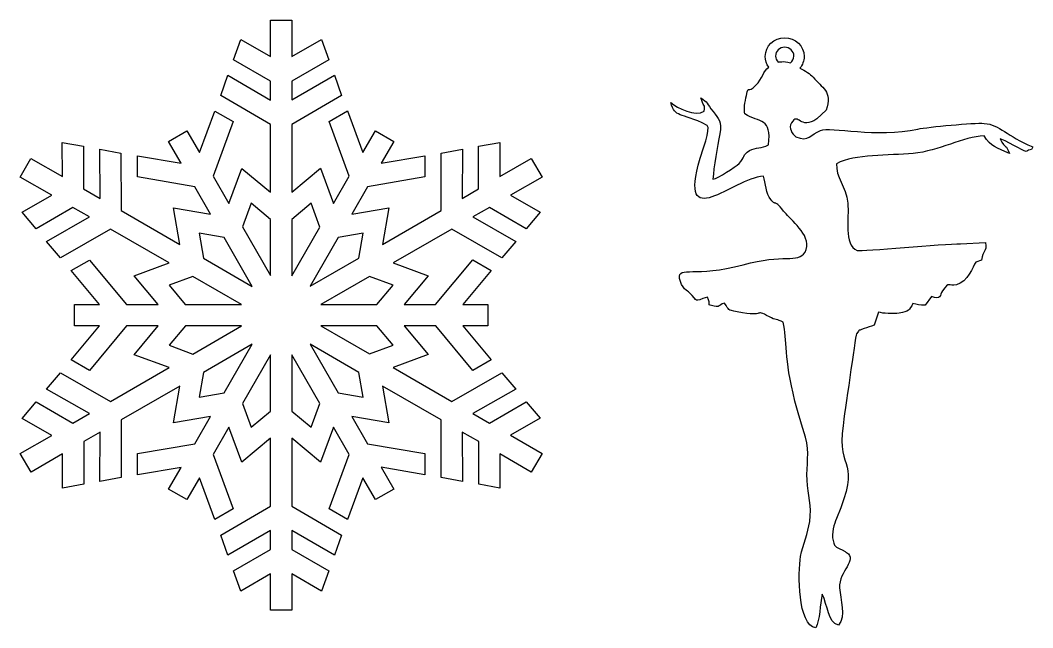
# Model space of a CAD drawing. Header units: centimetres. Extents: x -1 to 124, y -94 to 8.
# Drawn here: x 70.15 to 87.31, y -94.25 to -83.96 of the extents above; entities that cross this region are included whole.
import ezdxf

# ---------------------------------------------------------------- set-up
doc = ezdxf.new("R2010")
doc.units = ezdxf.units.CM
doc.header["$MEASUREMENT"] = 0
doc.layers.add('layer 1', color=7, linetype='Continuous')

msp = doc.modelspace()

# ---------------------------------------------------------------- linework, layer by layer
at = {"layer": 'layer 1', "color": 250}
for points, knots in [([(75.60082, -92.68361), (75.60082, -92.68361), (74.75763, -92.19203), (74.75763, -92.19203), (74.75763, -92.19203), (74.75763, -92.19203), (74.75695, -91.04411), (74.75695, -91.04411), (74.75695, -91.04411), (74.75695, -91.04411), (75.24336, -91.44884), (75.24336, -91.44884), (75.24336, -91.44884), (75.24336, -91.44884), (75.46273, -90.85375), (75.46273, -90.85375), (75.46273, -90.85375), (75.46273, -90.85375), (75.72999, -91.31667), (75.72999, -91.31667), (75.72999, -91.31667), (75.72999, -91.31667), (75.38939, -92.24061), (75.38939, -92.24061), (75.38939, -92.24061), (75.38939, -92.24061), (75.70072, -92.42036), (75.70072, -92.42036), (75.70072, -92.42036), (75.70072, -92.42036), (75.96045, -91.71579), (75.96045, -91.71579), (75.96045, -91.71579), (75.96045, -91.71579), (76.17253, -92.08315), (76.17253, -92.08315), (76.17253, -92.08315), (76.17253, -92.08315), (76.48357, -91.90357), (76.48357, -91.90357), (76.48357, -91.90357), (76.48357, -91.90357), (76.27108, -91.53554), (76.27108, -91.53554), (76.27108, -91.53554), (76.27108, -91.53554), (77.01232, -91.66309), (77.01232, -91.66309), (77.01232, -91.66309), (77.01232, -91.66309), (77.01232, -91.3036), (77.01232, -91.3036), (77.01232, -91.3036), (77.01232, -91.3036), (76.04063, -91.1364), (76.04063, -91.1364), (76.04063, -91.1364), (76.04063, -91.1364), (75.77336, -90.67348), (75.77336, -90.67348), (75.77336, -90.67348), (75.77336, -90.67348), (76.39964, -90.78124), (76.39964, -90.78124), (76.39964, -90.78124), (76.39964, -90.78124), (76.29233, -90.15765), (76.29233, -90.15765), (76.29233, -90.15765), (76.29233, -90.15765), (77.28613, -90.7322), (77.28613, -90.7322), (77.28613, -90.7322), (77.28613, -90.7322), (77.29027, -91.70821), (77.29027, -91.70821), (77.29027, -91.70821), (77.29027, -91.70821), (77.64747, -91.7754), (77.64747, -91.7754), (77.64747, -91.7754), (77.64747, -91.7754), (77.64517, -90.93978), (77.64517, -90.93978), (77.64517, -90.93978), (77.64517, -90.93978), (77.92301, -91.10041), (77.92301, -91.10041), (77.92301, -91.10041), (77.92301, -91.10041), (77.92301, -91.82273), (77.92301, -91.82273), (77.92301, -91.82273), (77.92301, -91.82273), (78.28392, -91.88647), (78.28392, -91.88647), (78.28392, -91.88647), (78.28392, -91.88647), (78.2828, -91.30842), (78.2828, -91.30842), (78.2828, -91.30842), (78.2828, -91.30842), (78.8152, -91.61623), (78.8152, -91.61623), (78.8152, -91.61623), (78.8152, -91.61623), (78.99708, -91.30027), (78.99708, -91.30027), (78.99708, -91.30027), (78.99708, -91.30027), (78.46429, -90.99309), (78.46429, -90.99309), (78.46429, -90.99309), (78.46429, -90.99309), (78.96546, -90.70504), (78.96546, -90.70504), (78.96546, -90.70504), (78.96546, -90.70504), (78.72982, -90.42436), (78.72982, -90.42436), (78.72982, -90.42436), (78.72982, -90.42436), (78.10428, -90.78553), (78.10428, -90.78553), (78.10428, -90.78553), (78.10428, -90.78553), (77.82623, -90.62522), (77.82623, -90.62522), (77.82623, -90.62522), (77.82623, -90.62522), (78.55104, -90.20941), (78.55104, -90.20941), (78.55104, -90.20941), (78.55104, -90.20941), (78.31426, -89.93365), (78.31426, -89.93365), (78.31426, -89.93365), (78.31426, -89.93365), (77.46695, -90.41808), (77.46695, -90.41808), (77.46695, -90.41808), (77.46695, -90.41808), (76.47247, -89.84469), (76.47247, -89.84469), (76.47247, -89.84469), (76.47247, -89.84469), (77.06618, -89.62582), (77.06618, -89.62582), (77.06618, -89.62582), (77.06618, -89.62582), (76.6605, -89.1383), (76.6605, -89.1383), (76.6605, -89.1383), (76.6605, -89.1383), (77.19504, -89.13829), (77.19504, -89.13829), (77.19504, -89.13829), (77.19504, -89.13829), (77.82489, -89.89525), (77.82489, -89.89525), (77.82489, -89.89525), (77.82489, -89.89525), (78.13622, -89.7155), (78.13622, -89.7155), (78.13622, -89.7155), (78.13622, -89.7155), (77.65592, -89.13829), (77.65592, -89.13829), (77.65592, -89.13829), (77.65592, -89.13829), (78.0801, -89.13829), (78.0801, -89.13829), (78.0801, -89.13829), (78.0801, -89.13829), (78.0801, -88.77916), (78.0801, -88.77916), (78.0801, -88.77916), (78.0801, -88.77916), (77.65513, -88.77916), (77.65513, -88.77916), (77.65513, -88.77916), (77.65513, -88.77916), (78.1362, -88.20098), (78.1362, -88.20098), (78.1362, -88.20098), (78.1362, -88.20098), (77.82488, -88.02125), (77.82488, -88.02125), (77.82488, -88.02125), (77.82488, -88.02125), (77.19423, -88.77916), (77.19423, -88.77916), (77.19423, -88.77916), (77.19423, -88.77916), (76.65971, -88.77916), (76.65971, -88.77916), (76.65971, -88.77916), (76.65971, -88.77916), (77.06616, -88.29067), (77.06616, -88.29067), (77.06616, -88.29067), (77.06616, -88.29067), (76.47246, -88.07181), (76.47246, -88.07181), (76.47246, -88.07181), (76.47246, -88.07181), (77.46693, -87.49842), (77.46693, -87.49842), (77.46693, -87.49842), (77.46693, -87.49842), (78.31425, -87.98285), (78.31425, -87.98285), (78.31425, -87.98285), (78.31425, -87.98285), (78.55104, -87.7071), (78.55104, -87.7071), (78.55104, -87.7071), (78.55104, -87.7071), (77.82623, -87.29128), (77.82623, -87.29128), (77.82623, -87.29128), (77.82623, -87.29128), (78.10427, -87.13097), (78.10427, -87.13097), (78.10427, -87.13097), (78.10427, -87.13097), (78.72982, -87.49213), (78.72982, -87.49213), (78.72982, -87.49213), (78.72982, -87.49213), (78.96546, -87.21145), (78.96546, -87.21145), (78.96546, -87.21145), (78.96546, -87.21145), (78.46428, -86.92339), (78.46428, -86.92339), (78.46428, -86.92339), (78.46428, -86.92339), (78.99706, -86.6162), (78.99706, -86.6162), (78.99706, -86.6162), (78.99706, -86.6162), (78.81438, -86.30073), (78.81438, -86.30073), (78.81438, -86.30073), (78.81438, -86.30073), (78.28196, -86.60854), (78.28196, -86.60854), (78.28196, -86.60854), (78.28196, -86.60854), (78.28309, -86.03049), (78.28309, -86.03049), (78.28309, -86.03049), (78.28309, -86.03049), (77.92219, -86.09423), (77.92219, -86.09423), (77.92219, -86.09423), (77.92219, -86.09423), (77.92219, -86.81655), (77.92219, -86.81655), (77.92219, -86.81655), (77.92219, -86.81655), (77.64434, -86.97719), (77.64434, -86.97719), (77.64434, -86.97719), (77.64434, -86.97719), (77.64665, -86.14156), (77.64665, -86.14156), (77.64665, -86.14156), (77.64665, -86.14156), (77.28943, -86.20876), (77.28943, -86.20876), (77.28943, -86.20876), (77.28943, -86.20876), (77.2853, -87.18477), (77.2853, -87.18477), (77.2853, -87.18477), (77.2853, -87.18477), (76.29151, -87.75933), (76.29151, -87.75933), (76.29151, -87.75933), (76.29151, -87.75933), (76.39881, -87.13573), (76.39881, -87.13573), (76.39881, -87.13573), (76.39881, -87.13573), (75.77376, -87.24329), (75.77376, -87.24329), (75.77376, -87.24329), (75.77376, -87.24329), (76.04101, -86.78037), (76.04101, -86.78037), (76.04101, -86.78037), (76.04101, -86.78037), (77.01149, -86.61338), (77.01149, -86.61338), (77.01149, -86.61338), (77.01149, -86.61338), (77.01149, -86.25388), (77.01149, -86.25388), (77.01149, -86.25388), (77.01149, -86.25388), (76.27147, -86.38121), (76.27147, -86.38121), (76.27147, -86.38121), (76.27147, -86.38121), (76.48355, -86.01387), (76.48355, -86.01387), (76.48355, -86.01387), (76.48355, -86.01387), (76.17252, -85.83431), (76.17252, -85.83431), (76.17252, -85.83431), (76.17252, -85.83431), (75.96002, -86.20233), (75.96002, -86.20233), (75.96002, -86.20233), (75.96002, -86.20233), (75.69986, -85.49661), (75.69986, -85.49661), (75.69986, -85.49661), (75.69986, -85.49661), (75.38854, -85.67636), (75.38854, -85.67636), (75.38854, -85.67636), (75.38854, -85.67636), (75.7296, -86.60147), (75.7296, -86.60147), (75.7296, -86.60147), (75.7296, -86.60147), (75.46232, -87.0644), (75.46232, -87.0644), (75.46232, -87.0644), (75.46232, -87.0644), (75.24251, -86.46815), (75.24251, -86.46815), (75.24251, -86.46815), (75.24251, -86.46815), (74.75611, -86.87288), (74.75611, -86.87288), (74.75611, -86.87288), (74.75611, -86.87288), (74.7568, -85.72495), (74.7568, -85.72495), (74.7568, -85.72495), (74.7568, -85.72495), (75.59998, -85.23336), (75.59998, -85.23336), (75.59998, -85.23336), (75.59998, -85.23336), (75.47955, -84.89041), (75.47955, -84.89041), (75.47955, -84.89041), (75.47955, -84.89041), (74.75703, -85.31022), (74.75703, -85.31022), (74.75703, -85.31022), (74.75703, -85.31022), (74.75722, -84.98929), (74.75722, -84.98929), (74.75722, -84.98929), (74.75722, -84.98929), (75.38278, -84.62812), (75.38278, -84.62812), (75.38278, -84.62812), (75.38278, -84.62812), (75.25751, -84.2837), (75.25751, -84.2837), (75.25751, -84.2837), (75.25751, -84.2837), (74.75747, -84.5737), (74.75747, -84.5737), (74.75747, -84.5737), (74.75747, -84.5737), (74.75783, -83.95871), (74.75783, -83.95871), (74.75783, -83.95871), (74.75783, -83.95871), (74.39329, -83.95918), (74.39329, -83.95918), (74.39329, -83.95918), (74.39329, -83.95918), (74.39365, -84.57417), (74.39365, -84.57417), (74.39365, -84.57417), (74.39365, -84.57417), (73.89361, -84.28417), (73.89361, -84.28417), (73.89361, -84.28417), (73.89361, -84.28417), (73.76834, -84.62859), (73.76834, -84.62859), (73.76834, -84.62859), (73.76834, -84.62859), (74.39391, -84.98976), (74.39391, -84.98976), (74.39391, -84.98976), (74.39391, -84.98976), (74.39409, -85.31069), (74.39409, -85.31069), (74.39409, -85.31069), (74.39409, -85.31069), (73.67157, -84.89089), (73.67157, -84.89089), (73.67157, -84.89089), (73.67157, -84.89089), (73.55116, -85.23384), (73.55116, -85.23384), (73.55116, -85.23384), (73.55116, -85.23384), (74.39435, -85.72543), (74.39435, -85.72543), (74.39435, -85.72543), (74.39435, -85.72543), (74.39504, -86.87335), (74.39504, -86.87335), (74.39504, -86.87335), (74.39504, -86.87335), (73.90863, -86.46862), (73.90863, -86.46862), (73.90863, -86.46862), (73.90863, -86.46862), (73.68925, -87.06373), (73.68925, -87.06373), (73.68925, -87.06373), (73.68925, -87.06373), (73.42198, -86.6008), (73.42198, -86.6008), (73.42198, -86.6008), (73.42198, -86.6008), (73.7626, -85.67684), (73.7626, -85.67684), (73.7626, -85.67684), (73.7626, -85.67684), (73.45127, -85.4971), (73.45127, -85.4971), (73.45127, -85.4971), (73.45127, -85.4971), (73.19154, -86.20166), (73.19154, -86.20166), (73.19154, -86.20166), (73.19154, -86.20166), (72.97946, -85.83431), (72.97946, -85.83431), (72.97946, -85.83431), (72.97946, -85.83431), (72.66842, -86.01389), (72.66842, -86.01389), (72.66842, -86.01389), (72.66842, -86.01389), (72.8809, -86.38193), (72.8809, -86.38193), (72.8809, -86.38193), (72.8809, -86.38193), (72.13965, -86.25438), (72.13965, -86.25438), (72.13965, -86.25438), (72.13965, -86.25438), (72.13965, -86.61386), (72.13965, -86.61386), (72.13965, -86.61386), (72.13965, -86.61386), (73.11135, -86.78107), (73.11135, -86.78107), (73.11135, -86.78107), (73.11135, -86.78107), (73.37861, -87.24398), (73.37861, -87.24398), (73.37861, -87.24398), (73.37861, -87.24398), (72.75234, -87.13622), (72.75234, -87.13622), (72.75234, -87.13622), (72.75234, -87.13622), (72.85964, -87.75983), (72.85964, -87.75983), (72.85964, -87.75983), (72.85964, -87.75983), (71.86585, -87.18527), (71.86585, -87.18527), (71.86585, -87.18527), (71.86585, -87.18527), (71.86172, -86.20926), (71.86172, -86.20926), (71.86172, -86.20926), (71.86172, -86.20926), (71.5045, -86.14208), (71.5045, -86.14208), (71.5045, -86.14208), (71.5045, -86.14208), (71.5068, -86.97769), (71.5068, -86.97769), (71.5068, -86.97769), (71.5068, -86.97769), (71.22896, -86.81706), (71.22896, -86.81706), (71.22896, -86.81706), (71.22896, -86.81706), (71.22894, -86.09473), (71.22894, -86.09473), (71.22894, -86.09473), (71.22894, -86.09473), (70.86805, -86.03101), (70.86805, -86.03101), (70.86805, -86.03101), (70.86805, -86.03101), (70.86919, -86.60906), (70.86919, -86.60906), (70.86919, -86.60906), (70.86919, -86.60906), (70.33676, -86.30124), (70.33676, -86.30124), (70.33676, -86.30124), (70.33676, -86.30124), (70.15495, -86.61719), (70.15495, -86.61719), (70.15495, -86.61719), (70.15495, -86.61719), (70.68774, -86.92438), (70.68774, -86.92438), (70.68774, -86.92438), (70.68774, -86.92438), (70.18657, -87.21242), (70.18657, -87.21242), (70.18657, -87.21242), (70.18657, -87.21242), (70.4222, -87.4931), (70.4222, -87.4931), (70.4222, -87.4931), (70.4222, -87.4931), (71.04775, -87.13195), (71.04775, -87.13195), (71.04775, -87.13195), (71.04775, -87.13195), (71.32579, -87.29225), (71.32579, -87.29225), (71.32579, -87.29225), (71.32579, -87.29225), (70.60097, -87.70807), (70.60097, -87.70807), (70.60097, -87.70807), (70.60097, -87.70807), (70.83777, -87.98382), (70.83777, -87.98382), (70.83777, -87.98382), (70.83777, -87.98382), (71.68509, -87.49941), (71.68509, -87.49941), (71.68509, -87.49941), (71.68509, -87.49941), (72.67955, -88.07276), (72.67955, -88.07276), (72.67955, -88.07276), (72.67955, -88.07276), (72.08585, -88.29164), (72.08585, -88.29164), (72.08585, -88.29164), (72.08585, -88.29164), (72.49151, -88.77917), (72.49151, -88.77917), (72.49151, -88.77917), (72.49151, -88.77917), (71.95698, -88.77917), (71.95698, -88.77917), (71.95698, -88.77917), (71.95698, -88.77917), (71.32713, -88.02222), (71.32713, -88.02222), (71.32713, -88.02222), (71.32713, -88.02222), (71.01582, -88.20195), (71.01582, -88.20195), (71.01582, -88.20195), (71.01582, -88.20195), (71.4961, -88.77917), (71.4961, -88.77917), (71.4961, -88.77917), (71.4961, -88.77917), (71.07194, -88.77917), (71.07194, -88.77917), (71.07194, -88.77917), (71.07194, -88.77917), (71.07194, -89.1383), (71.07194, -89.1383), (71.07194, -89.1383), (71.07194, -89.1383), (71.4969, -89.1383), (71.4969, -89.1383), (71.4969, -89.1383), (71.4969, -89.1383), (71.01582, -89.71646), (71.01582, -89.71646), (71.01582, -89.71646), (71.01582, -89.71646), (71.32713, -89.89621), (71.32713, -89.89621), (71.32713, -89.89621), (71.32713, -89.89621), (71.95779, -89.1383), (71.95779, -89.1383), (71.95779, -89.1383), (71.95779, -89.1383), (72.4923, -89.1383), (72.4923, -89.1383), (72.4923, -89.1383), (72.4923, -89.1383), (72.08585, -89.62679), (72.08585, -89.62679), (72.08585, -89.62679), (72.08585, -89.62679), (72.67955, -89.84565), (72.67955, -89.84565), (72.67955, -89.84565), (72.67955, -89.84565), (71.68509, -90.41902), (71.68509, -90.41902), (71.68509, -90.41902), (71.68509, -90.41902), (70.83777, -89.93461), (70.83777, -89.93461), (70.83777, -89.93461), (70.83777, -89.93461), (70.60097, -90.21036), (70.60097, -90.21036), (70.60097, -90.21036), (70.60097, -90.21036), (71.32579, -90.62618), (71.32579, -90.62618), (71.32579, -90.62618), (71.32579, -90.62618), (71.04775, -90.78648), (71.04775, -90.78648), (71.04775, -90.78648), (71.04775, -90.78648), (70.4222, -90.42532), (70.4222, -90.42532), (70.4222, -90.42532), (70.4222, -90.42532), (70.18657, -90.70601), (70.18657, -90.70601), (70.18657, -90.70601), (70.18657, -90.70601), (70.68774, -90.99405), (70.68774, -90.99405), (70.68774, -90.99405), (70.68774, -90.99405), (70.15495, -91.30123), (70.15495, -91.30123), (70.15495, -91.30123), (70.15495, -91.30123), (70.33764, -91.61672), (70.33764, -91.61672), (70.33764, -91.61672), (70.33764, -91.61672), (70.87006, -91.3089), (70.87006, -91.3089), (70.87006, -91.3089), (70.87006, -91.3089), (70.86893, -91.88694), (70.86893, -91.88694), (70.86893, -91.88694), (70.86893, -91.88694), (71.22983, -91.82322), (71.22983, -91.82322), (71.22983, -91.82322), (71.22983, -91.82322), (71.22983, -91.1009), (71.22983, -91.1009), (71.22983, -91.1009), (71.22983, -91.1009), (71.50766, -90.94027), (71.50766, -90.94027), (71.50766, -90.94027), (71.50766, -90.94027), (71.50537, -91.77588), (71.50537, -91.77588), (71.50537, -91.77588), (71.50537, -91.77588), (71.86259, -91.7087), (71.86259, -91.7087), (71.86259, -91.7087), (71.86259, -91.7087), (71.86672, -90.73269), (71.86672, -90.73269), (71.86672, -90.73269), (71.86672, -90.73269), (72.8605, -90.15813), (72.8605, -90.15813), (72.8605, -90.15813), (72.8605, -90.15813), (72.75319, -90.78173), (72.75319, -90.78173), (72.75319, -90.78173), (72.75319, -90.78173), (73.37825, -90.67417), (73.37825, -90.67417), (73.37825, -90.67417), (73.37825, -90.67417), (73.11099, -91.13709), (73.11099, -91.13709), (73.11099, -91.13709), (73.11099, -91.13709), (72.14052, -91.30408), (72.14052, -91.30408), (72.14052, -91.30408), (72.14052, -91.30408), (72.14052, -91.66357), (72.14052, -91.66357), (72.14052, -91.66357), (72.14052, -91.66357), (72.88053, -91.53623), (72.88053, -91.53623), (72.88053, -91.53623), (72.88053, -91.53623), (72.66845, -91.90357), (72.66845, -91.90357), (72.66845, -91.90357), (72.66845, -91.90357), (72.97949, -92.08315), (72.97949, -92.08315), (72.97949, -92.08315), (72.97949, -92.08315), (73.19196, -91.71511), (73.19196, -91.71511), (73.19196, -91.71511), (73.19196, -91.71511), (73.45214, -92.42083), (73.45214, -92.42083), (73.45214, -92.42083), (73.45214, -92.42083), (73.76346, -92.24109), (73.76346, -92.24109), (73.76346, -92.24109), (73.76346, -92.24109), (73.42241, -91.31597), (73.42241, -91.31597), (73.42241, -91.31597), (73.42241, -91.31597), (73.68968, -90.85305), (73.68968, -90.85305), (73.68968, -90.85305), (73.68968, -90.85305), (73.90948, -91.44931), (73.90948, -91.44931), (73.90948, -91.44931), (73.90948, -91.44931), (74.39589, -91.04458), (74.39589, -91.04458), (74.39589, -91.04458), (74.39589, -91.04458), (74.3952, -92.1925), (74.3952, -92.1925), (74.3952, -92.1925), (74.3952, -92.1925), (73.55202, -92.68408), (73.55202, -92.68408), (73.55202, -92.68408), (73.55202, -92.68408), (73.67244, -93.02702), (73.67244, -93.02702), (73.67244, -93.02702), (73.67244, -93.02702), (74.39496, -92.60722), (74.39496, -92.60722), (74.39496, -92.60722), (74.39496, -92.60722), (74.39476, -92.92817), (74.39476, -92.92817), (74.39476, -92.92817), (74.39476, -92.92817), (73.76921, -93.28933), (73.76921, -93.28933), (73.76921, -93.28933), (73.76921, -93.28933), (73.89448, -93.63374), (73.89448, -93.63374), (73.89448, -93.63374), (73.89448, -93.63374), (74.39452, -93.34374), (74.39452, -93.34374), (74.39452, -93.34374), (74.39452, -93.34374), (74.39416, -93.95873), (74.39416, -93.95873), (74.39416, -93.95873), (74.39416, -93.95873), (74.7587, -93.95826), (74.7587, -93.95826), (74.7587, -93.95826), (74.7587, -93.95826), (74.75832, -93.34327), (74.75832, -93.34327), (74.75832, -93.34327), (74.75832, -93.34327), (75.25838, -93.63327), (75.25838, -93.63327), (75.25838, -93.63327), (75.25838, -93.63327), (75.38363, -93.28885), (75.38363, -93.28885), (75.38363, -93.28885), (75.38363, -93.28885), (74.75808, -92.9277), (74.75808, -92.9277), (74.75808, -92.9277), (74.75808, -92.9277), (74.75788, -92.60677), (74.75788, -92.60677), (74.75788, -92.60677), (74.75788, -92.60677), (75.4804, -93.02657), (75.4804, -93.02657), (75.4804, -93.02657), (75.4804, -93.02657), (75.60082, -92.68361), (75.60082, -92.68361)], [0, 0, 0, 0, 0.00487805, 0.00487805, 0.00487805, 0.00487805, 0.0097561, 0.0097561, 0.0097561, 0.0097561, 0.01463415, 0.01463415, 0.01463415, 0.01463415, 0.0195122, 0.0195122, 0.0195122, 0.0195122, 0.02439024, 0.02439024, 0.02439024, 0.02439024, 0.02926829, 0.02926829, 0.02926829, 0.02926829, 0.03414634, 0.03414634, 0.03414634, 0.03414634, 0.03902439, 0.03902439, 0.03902439, 0.03902439, 0.04390244, 0.04390244, 0.04390244, 0.04390244, 0.04878049, 0.04878049, 0.04878049, 0.04878049, 0.05365854, 0.05365854, 0.05365854, 0.05365854, 0.05853659, 0.05853659, 0.05853659, 0.05853659, 0.06341463, 0.06341463, 0.06341463, 0.06341463, 0.06829268, 0.06829268, 0.06829268, 0.06829268, 0.07317073, 0.07317073, 0.07317073, 0.07317073, 0.07804878, 0.07804878, 0.07804878, 0.07804878, 0.08292683, 0.08292683, 0.08292683, 0.08292683, 0.08780488, 0.08780488, 0.08780488, 0.08780488, 0.09268293, 0.09268293, 0.09268293, 0.09268293, 0.09756098, 0.09756098, 0.09756098, 0.09756098, 0.10243902, 0.10243902, 0.10243902, 0.10243902, 0.10731707, 0.10731707, 0.10731707, 0.10731707, 0.11219512, 0.11219512, 0.11219512, 0.11219512, 0.11707317, 0.11707317, 0.11707317, 0.11707317, 0.12195122, 0.12195122, 0.12195122, 0.12195122, 0.12682927, 0.12682927, 0.12682927, 0.12682927, 0.13170732, 0.13170732, 0.13170732, 0.13170732, 0.13658537, 0.13658537, 0.13658537, 0.13658537, 0.14146341, 0.14146341, 0.14146341, 0.14146341, 0.14634146, 0.14634146, 0.14634146, 0.14634146, 0.15121951, 0.15121951, 0.15121951, 0.15121951, 0.15609756, 0.15609756, 0.15609756, 0.15609756, 0.16097561, 0.16097561, 0.16097561, 0.16097561, 0.16585366, 0.16585366, 0.16585366, 0.16585366, 0.17073171, 0.17073171, 0.17073171, 0.17073171, 0.17560976, 0.17560976, 0.17560976, 0.17560976, 0.1804878, 0.1804878, 0.1804878, 0.1804878, 0.18536585, 0.18536585, 0.18536585, 0.18536585, 0.1902439, 0.1902439, 0.1902439, 0.1902439, 0.19512195, 0.19512195, 0.19512195, 0.19512195, 0.2, 0.2, 0.2, 0.2, 0.20487805, 0.20487805, 0.20487805, 0.20487805, 0.2097561, 0.2097561, 0.2097561, 0.2097561, 0.21463415, 0.21463415, 0.21463415, 0.21463415, 0.2195122, 0.2195122, 0.2195122, 0.2195122, 0.22439024, 0.22439024, 0.22439024, 0.22439024, 0.22926829, 0.22926829, 0.22926829, 0.22926829, 0.23414634, 0.23414634, 0.23414634, 0.23414634, 0.23902439, 0.23902439, 0.23902439, 0.23902439, 0.24390244, 0.24390244, 0.24390244, 0.24390244, 0.24878049, 0.24878049, 0.24878049, 0.24878049, 0.25365854, 0.25365854, 0.25365854, 0.25365854, 0.25853659, 0.25853659, 0.25853659, 0.25853659, 0.26341463, 0.26341463, 0.26341463, 0.26341463, 0.26829268, 0.26829268, 0.26829268, 0.26829268, 0.27317073, 0.27317073, 0.27317073, 0.27317073, 0.27804878, 0.27804878, 0.27804878, 0.27804878, 0.28292683, 0.28292683, 0.28292683, 0.28292683, 0.28780488, 0.28780488, 0.28780488, 0.28780488, 0.29268293, 0.29268293, 0.29268293, 0.29268293, 0.29756098, 0.29756098, 0.29756098, 0.29756098, 0.30243902, 0.30243902, 0.30243902, 0.30243902, 0.30731707, 0.30731707, 0.30731707, 0.30731707, 0.31219512, 0.31219512, 0.31219512, 0.31219512, 0.31707317, 0.31707317, 0.31707317, 0.31707317, 0.32195122, 0.32195122, 0.32195122, 0.32195122, 0.32682927, 0.32682927, 0.32682927, 0.32682927, 0.33170732, 0.33170732, 0.33170732, 0.33170732, 0.33658537, 0.33658537, 0.33658537, 0.33658537, 0.34146341, 0.34146341, 0.34146341, 0.34146341, 0.34634146, 0.34634146, 0.34634146, 0.34634146, 0.35121951, 0.35121951, 0.35121951, 0.35121951, 0.35609756, 0.35609756, 0.35609756, 0.35609756, 0.36097561, 0.36097561, 0.36097561, 0.36097561, 0.36585366, 0.36585366, 0.36585366, 0.36585366, 0.37073171, 0.37073171, 0.37073171, 0.37073171, 0.37560976, 0.37560976, 0.37560976, 0.37560976, 0.3804878, 0.3804878, 0.3804878, 0.3804878, 0.38536585, 0.38536585, 0.38536585, 0.38536585, 0.3902439, 0.3902439, 0.3902439, 0.3902439, 0.39512195, 0.39512195, 0.39512195, 0.39512195, 0.4, 0.4, 0.4, 0.4, 0.40487805, 0.40487805, 0.40487805, 0.40487805, 0.4097561, 0.4097561, 0.4097561, 0.4097561, 0.41463415, 0.41463415, 0.41463415, 0.41463415, 0.4195122, 0.4195122, 0.4195122, 0.4195122, 0.42439024, 0.42439024, 0.42439024, 0.42439024, 0.42926829, 0.42926829, 0.42926829, 0.42926829, 0.43414634, 0.43414634, 0.43414634, 0.43414634, 0.43902439, 0.43902439, 0.43902439, 0.43902439, 0.44390244, 0.44390244, 0.44390244, 0.44390244, 0.44878049, 0.44878049, 0.44878049, 0.44878049, 0.45365854, 0.45365854, 0.45365854, 0.45365854, 0.45853659, 0.45853659, 0.45853659, 0.45853659, 0.46341463, 0.46341463, 0.46341463, 0.46341463, 0.46829268, 0.46829268, 0.46829268, 0.46829268, 0.47317073, 0.47317073, 0.47317073, 0.47317073, 0.47804878, 0.47804878, 0.47804878, 0.47804878, 0.48292683, 0.48292683, 0.48292683, 0.48292683, 0.48780488, 0.48780488, 0.48780488, 0.48780488, 0.49268293, 0.49268293, 0.49268293, 0.49268293, 0.49756098, 0.49756098, 0.49756098, 0.49756098, 0.50243902, 0.50243902, 0.50243902, 0.50243902, 0.50731707, 0.50731707, 0.50731707, 0.50731707, 0.51219512, 0.51219512, 0.51219512, 0.51219512, 0.51707317, 0.51707317, 0.51707317, 0.51707317, 0.52195122, 0.52195122, 0.52195122, 0.52195122, 0.52682927, 0.52682927, 0.52682927, 0.52682927, 0.53170732, 0.53170732, 0.53170732, 0.53170732, 0.53658537, 0.53658537, 0.53658537, 0.53658537, 0.54146341, 0.54146341, 0.54146341, 0.54146341, 0.54634146, 0.54634146, 0.54634146, 0.54634146, 0.55121951, 0.55121951, 0.55121951, 0.55121951, 0.55609756, 0.55609756, 0.55609756, 0.55609756, 0.56097561, 0.56097561, 0.56097561, 0.56097561, 0.56585366, 0.56585366, 0.56585366, 0.56585366, 0.57073171, 0.57073171, 0.57073171, 0.57073171, 0.57560976, 0.57560976, 0.57560976, 0.57560976, 0.5804878, 0.5804878, 0.5804878, 0.5804878, 0.58536585, 0.58536585, 0.58536585, 0.58536585, 0.5902439, 0.5902439, 0.5902439, 0.5902439, 0.59512195, 0.59512195, 0.59512195, 0.59512195, 0.6, 0.6, 0.6, 0.6, 0.60487805, 0.60487805, 0.60487805, 0.60487805, 0.6097561, 0.6097561, 0.6097561, 0.6097561, 0.61463415, 0.61463415, 0.61463415, 0.61463415, 0.6195122, 0.6195122, 0.6195122, 0.6195122, 0.62439024, 0.62439024, 0.62439024, 0.62439024, 0.62926829, 0.62926829, 0.62926829, 0.62926829, 0.63414634, 0.63414634, 0.63414634, 0.63414634, 0.63902439, 0.63902439, 0.63902439, 0.63902439, 0.64390244, 0.64390244, 0.64390244, 0.64390244, 0.64878049, 0.64878049, 0.64878049, 0.64878049, 0.65365854, 0.65365854, 0.65365854, 0.65365854, 0.65853659, 0.65853659, 0.65853659, 0.65853659, 0.66341463, 0.66341463, 0.66341463, 0.66341463, 0.66829268, 0.66829268, 0.66829268, 0.66829268, 0.67317073, 0.67317073, 0.67317073, 0.67317073, 0.67804878, 0.67804878, 0.67804878, 0.67804878, 0.68292683, 0.68292683, 0.68292683, 0.68292683, 0.68780488, 0.68780488, 0.68780488, 0.68780488, 0.69268293, 0.69268293, 0.69268293, 0.69268293, 0.69756098, 0.69756098, 0.69756098, 0.69756098, 0.70243902, 0.70243902, 0.70243902, 0.70243902, 0.70731707, 0.70731707, 0.70731707, 0.70731707, 0.71219512, 0.71219512, 0.71219512, 0.71219512, 0.71707317, 0.71707317, 0.71707317, 0.71707317, 0.72195122, 0.72195122, 0.72195122, 0.72195122, 0.72682927, 0.72682927, 0.72682927, 0.72682927, 0.73170732, 0.73170732, 0.73170732, 0.73170732, 0.73658537, 0.73658537, 0.73658537, 0.73658537, 0.74146341, 0.74146341, 0.74146341, 0.74146341, 0.74634146, 0.74634146, 0.74634146, 0.74634146, 0.75121951, 0.75121951, 0.75121951, 0.75121951, 0.75609756, 0.75609756, 0.75609756, 0.75609756, 0.76097561, 0.76097561, 0.76097561, 0.76097561, 0.76585366, 0.76585366, 0.76585366, 0.76585366, 0.77073171, 0.77073171, 0.77073171, 0.77073171, 0.77560976, 0.77560976, 0.77560976, 0.77560976, 0.7804878, 0.7804878, 0.7804878, 0.7804878, 0.78536585, 0.78536585, 0.78536585, 0.78536585, 0.7902439, 0.7902439, 0.7902439, 0.7902439, 0.79512195, 0.79512195, 0.79512195, 0.79512195, 0.8, 0.8, 0.8, 0.8, 0.80487805, 0.80487805, 0.80487805, 0.80487805, 0.8097561, 0.8097561, 0.8097561, 0.8097561, 0.81463415, 0.81463415, 0.81463415, 0.81463415, 0.8195122, 0.8195122, 0.8195122, 0.8195122, 0.82439024, 0.82439024, 0.82439024, 0.82439024, 0.82926829, 0.82926829, 0.82926829, 0.82926829, 0.83414634, 0.83414634, 0.83414634, 0.83414634, 0.83902439, 0.83902439, 0.83902439, 0.83902439, 0.84390244, 0.84390244, 0.84390244, 0.84390244, 0.84878049, 0.84878049, 0.84878049, 0.84878049, 0.85365854, 0.85365854, 0.85365854, 0.85365854, 0.85853659, 0.85853659, 0.85853659, 0.85853659, 0.86341463, 0.86341463, 0.86341463, 0.86341463, 0.86829268, 0.86829268, 0.86829268, 0.86829268, 0.87317073, 0.87317073, 0.87317073, 0.87317073, 0.87804878, 0.87804878, 0.87804878, 0.87804878, 0.88292683, 0.88292683, 0.88292683, 0.88292683, 0.88780488, 0.88780488, 0.88780488, 0.88780488, 0.89268293, 0.89268293, 0.89268293, 0.89268293, 0.89756098, 0.89756098, 0.89756098, 0.89756098, 0.90243902, 0.90243902, 0.90243902, 0.90243902, 0.90731707, 0.90731707, 0.90731707, 0.90731707, 0.91219512, 0.91219512, 0.91219512, 0.91219512, 0.91707317, 0.91707317, 0.91707317, 0.91707317, 0.92195122, 0.92195122, 0.92195122, 0.92195122, 0.92682927, 0.92682927, 0.92682927, 0.92682927, 0.93170732, 0.93170732, 0.93170732, 0.93170732, 0.93658537, 0.93658537, 0.93658537, 0.93658537, 0.94146341, 0.94146341, 0.94146341, 0.94146341, 0.94634146, 0.94634146, 0.94634146, 0.94634146, 0.95121951, 0.95121951, 0.95121951, 0.95121951, 0.95609756, 0.95609756, 0.95609756, 0.95609756, 0.96097561, 0.96097561, 0.96097561, 0.96097561, 0.96585366, 0.96585366, 0.96585366, 0.96585366, 0.97073171, 0.97073171, 0.97073171, 0.97073171, 0.97560976, 0.97560976, 0.97560976, 0.97560976, 0.9804878, 0.9804878, 0.9804878, 0.9804878, 0.98536585, 0.98536585, 0.98536585, 0.98536585, 0.9902439, 0.9902439, 0.9902439, 0.9902439, 1, 1, 1, 1]), ([(83.45374, -87.8894), (83.32872, -88.08205), (83.0886, -87.91292), (82.40633, -88.10169), (82.40633, -88.10169), (81.59163, -88.3271), (81.30252, -88.11305), (81.3288, -88.33294), (81.3288, -88.33294), (81.34745, -88.48946), (81.48266, -88.56572), (81.48405, -88.56714), (81.48405, -88.56714), (81.66081, -88.74292), (81.54734, -88.73034), (81.80215, -88.64939), (81.80215, -88.64939), (81.87003, -88.79906), (81.76275, -88.77152), (81.91608, -88.80487), (81.91608, -88.80487), (82.01872, -88.82717), (81.96837, -88.78874), (82.08831, -88.75442), (82.08831, -88.75442), (82.1831, -88.88227), (82.12145, -88.86299), (82.30067, -88.89875), (82.30067, -88.89875), (82.82956, -89.0042), (82.56216, -88.83192), (82.84909, -88.98651), (82.84909, -88.98651), (82.95682, -89.0446), (82.97499, -89.01701), (83.08335, -89.07535), (83.08335, -89.07535), (83.15196, -89.38733), (83.09328, -89.66803), (83.28304, -90.41536), (83.28304, -90.41536), (83.33555, -90.62226), (83.40545, -90.83861), (83.4599, -91.0246), (83.4599, -91.0246), (83.53892, -91.29472), (83.47148, -91.48508), (83.48808, -91.75461), (83.48808, -91.75461), (83.50352, -92.00659), (83.571, -92.18584), (83.53299, -92.45426), (83.53299, -92.45426), (83.5043, -92.65698), (83.4184, -92.83346), (83.3792, -93.04695), (83.3792, -93.04695), (83.32907, -93.31986), (83.32866, -94.21524), (83.6364, -94.25497), (83.6364, -94.25497), (83.70527, -94.1202), (83.70599, -93.86471), (83.74412, -93.68334), (83.74412, -93.68334), (83.83806, -93.87875), (83.84134, -94.16147), (84.02, -94.21185), (84.02, -94.21185), (84.1541, -94.06141), (84.05153, -93.7732), (84.03875, -93.57762), (84.03875, -93.57762), (84.02034, -93.29504), (84.35705, -93.10712), (84.15652, -92.9794), (84.15652, -92.9794), (84.15182, -92.97644), (84.14058, -92.96811), (84.13472, -92.96458), (84.13472, -92.96458), (83.97877, -92.8702), (83.96128, -92.91947), (83.92756, -92.77739), (83.92756, -92.77739), (83.89802, -92.65282), (83.94554, -92.49888), (83.98696, -92.40099), (83.98696, -92.40099), (84.42263, -91.37187), (83.98816, -91.64101), (84.09699, -90.82578), (84.09699, -90.82578), (84.11872, -90.66317), (84.30781, -89.33463), (84.32361, -89.27081), (84.32361, -89.27081), (84.40517, -89.17865), (84.31236, -89.24385), (84.45532, -89.18567), (84.45532, -89.18567), (84.50535, -89.16532), (84.5685, -89.14663), (84.6263, -89.12727), (84.6263, -89.12727), (84.6263, -89.12727), (84.69962, -88.90625), (84.69962, -88.90625), (84.69962, -88.90625), (84.77141, -88.93073), (84.93983, -88.93677), (85.05031, -88.92164), (85.05031, -88.92164), (85.21223, -88.89945), (85.22045, -88.87324), (85.28109, -88.76022), (85.28109, -88.76022), (85.35987, -88.77102), (85.38979, -88.79427), (85.48665, -88.78712), (85.48665, -88.78712), (85.48665, -88.78712), (85.59377, -88.64242), (85.59377, -88.64242), (85.59377, -88.64242), (85.76553, -88.70585), (85.73338, -88.62087), (85.7837, -88.54576), (85.7837, -88.54576), (85.90207, -88.36907), (85.87449, -88.47619), (86.01937, -88.44207), (86.01937, -88.44207), (86.20428, -88.3985), (86.30317, -88.1323), (86.34533, -88.05734), (86.34533, -88.05734), (86.34533, -88.05734), (86.44289, -88.02494), (86.44289, -88.02494), (86.44289, -88.02494), (86.46582, -87.84444), (86.53915, -87.90034), (86.51062, -87.72494), (86.51062, -87.72494), (86.51062, -87.72494), (86.08638, -87.74959), (86.08638, -87.74959), (86.08638, -87.74959), (85.8208, -87.73742), (84.40242, -87.88393), (84.33744, -87.85893), (84.33744, -87.85893), (84.10127, -87.76805), (84.20476, -87.30169), (84.17759, -87.0596), (84.17759, -87.0596), (84.14456, -86.76546), (83.96888, -86.62138), (83.98894, -86.38981), (83.98894, -86.38981), (84.30504, -86.22343), (84.86365, -86.2561), (85.28682, -86.21602), (85.28682, -86.21602), (85.71447, -86.17558), (86.13694, -85.93114), (86.49018, -85.91922), (86.49018, -85.91922), (86.5979, -86.10126), (86.70194, -86.12076), (86.9159, -86.21812), (86.9159, -86.21812), (86.86083, -86.04466), (86.84637, -86.15451), (86.76226, -85.97076), (86.76226, -85.97076), (86.97769, -86.04526), (87.18836, -86.22218), (87.22318, -86.172), (87.22318, -86.172), (87.24123, -86.14598), (87.29071, -86.17884), (87.307, -86.11505), (87.307, -86.11505), (87.30724, -86.11048), (87.31192, -86.10791), (87.311, -86.10416), (87.311, -86.10416), (86.86519, -85.92674), (86.76082, -85.72663), (86.48754, -85.70658), (86.48754, -85.70658), (86.31906, -85.69421), (85.53546, -85.76691), (85.36723, -85.80295), (85.36723, -85.80295), (84.6635, -85.95366), (83.8881, -85.76052), (83.7134, -85.82667), (83.7134, -85.82667), (83.54425, -85.89067), (83.51962, -86.02627), (83.29561, -85.93596), (83.29561, -85.93596), (83.23194, -85.87839), (83.17082, -85.79037), (83.22447, -85.69801), (83.22447, -85.69801), (83.33677, -85.50473), (83.37264, -85.83055), (83.65356, -85.62914), (83.65356, -85.62914), (83.65356, -85.62914), (83.81318, -85.48235), (83.81318, -85.48235), (83.81318, -85.48235), (83.92584, -85.16248), (83.73529, -85.10227), (83.58938, -84.92308), (83.58938, -84.92308), (83.54409, -84.86745), (83.45672, -84.81386), (83.36274, -84.77333), (83.36274, -84.77333), (83.41034, -84.71853), (83.43897, -84.64805), (83.43897, -84.57116), (83.43897, -84.57116), (83.43897, -84.39654), (83.29135, -84.25497), (83.10923, -84.25497), (83.10923, -84.25497), (82.92711, -84.25497), (82.77949, -84.39654), (82.77949, -84.57116), (82.77949, -84.57116), (82.77949, -84.63884), (82.80169, -84.70156), (82.83946, -84.75299), (82.83946, -84.75299), (82.74257, -84.81882), (82.73562, -84.94323), (82.61901, -85.06176), (82.61901, -85.06176), (82.47131, -85.21179), (82.50593, -85.03674), (82.46034, -85.23201), (82.46034, -85.23201), (82.43405, -85.3445), (82.41516, -85.47416), (82.43096, -85.54456), (82.43096, -85.54456), (82.68769, -85.70323), (82.89204, -85.60306), (82.83303, -86.07237), (82.83303, -86.07237), (82.71806, -86.13823), (82.6151, -86.10847), (82.5122, -86.16764), (82.5122, -86.16764), (82.39012, -86.23782), (82.4366, -86.29044), (82.33527, -86.38461), (82.33527, -86.38461), (82.27173, -86.44367), (81.98595, -86.63865), (81.89347, -86.65042), (81.89347, -86.65042), (81.90321, -86.45175), (81.97204, -86.09225), (82.01019, -85.88258), (82.01019, -85.88258), (82.04746, -85.67775), (81.99187, -85.62764), (81.89596, -85.50748), (81.89596, -85.50748), (81.78197, -85.36469), (81.81065, -85.35189), (81.68982, -85.2728), (81.68982, -85.2728), (81.72517, -85.42298), (81.76997, -85.37894), (81.74233, -85.50049), (81.74233, -85.50049), (81.59566, -85.59867), (81.29222, -85.44845), (81.17664, -85.35214), (81.17664, -85.35214), (81.26384, -85.6283), (81.31182, -85.49857), (81.79709, -85.74074), (81.79709, -85.74074), (81.85941, -85.80004), (81.70798, -86.18786), (81.67567, -86.29857), (81.67567, -86.29857), (81.29693, -87.59762), (82.22409, -86.64487), (82.74716, -86.59884), (82.74716, -86.59884), (82.79238, -86.7183), (82.78557, -86.89851), (82.87347, -86.99856), (82.87347, -86.99856), (82.98827, -87.12927), (82.89553, -86.95506), (83.13163, -87.24046), (83.13163, -87.24046), (83.2456, -87.37816), (83.59333, -87.63737), (83.45374, -87.8894)], [0, 0, 0, 0, 0.01265823, 0.01265823, 0.01265823, 0.01265823, 0.02531646, 0.02531646, 0.02531646, 0.02531646, 0.03797468, 0.03797468, 0.03797468, 0.03797468, 0.05063291, 0.05063291, 0.05063291, 0.05063291, 0.06329114, 0.06329114, 0.06329114, 0.06329114, 0.07594937, 0.07594937, 0.07594937, 0.07594937, 0.08860759, 0.08860759, 0.08860759, 0.08860759, 0.10126582, 0.10126582, 0.10126582, 0.10126582, 0.11392405, 0.11392405, 0.11392405, 0.11392405, 0.12658228, 0.12658228, 0.12658228, 0.12658228, 0.13924051, 0.13924051, 0.13924051, 0.13924051, 0.15189873, 0.15189873, 0.15189873, 0.15189873, 0.16455696, 0.16455696, 0.16455696, 0.16455696, 0.17721519, 0.17721519, 0.17721519, 0.17721519, 0.18987342, 0.18987342, 0.18987342, 0.18987342, 0.20253165, 0.20253165, 0.20253165, 0.20253165, 0.21518987, 0.21518987, 0.21518987, 0.21518987, 0.2278481, 0.2278481, 0.2278481, 0.2278481, 0.24050633, 0.24050633, 0.24050633, 0.24050633, 0.25316456, 0.25316456, 0.25316456, 0.25316456, 0.26582278, 0.26582278, 0.26582278, 0.26582278, 0.27848101, 0.27848101, 0.27848101, 0.27848101, 0.29113924, 0.29113924, 0.29113924, 0.29113924, 0.30379747, 0.30379747, 0.30379747, 0.30379747, 0.3164557, 0.3164557, 0.3164557, 0.3164557, 0.32911392, 0.32911392, 0.32911392, 0.32911392, 0.34177215, 0.34177215, 0.34177215, 0.34177215, 0.35443038, 0.35443038, 0.35443038, 0.35443038, 0.36708861, 0.36708861, 0.36708861, 0.36708861, 0.37974684, 0.37974684, 0.37974684, 0.37974684, 0.39240506, 0.39240506, 0.39240506, 0.39240506, 0.40506329, 0.40506329, 0.40506329, 0.40506329, 0.41772152, 0.41772152, 0.41772152, 0.41772152, 0.43037975, 0.43037975, 0.43037975, 0.43037975, 0.44303797, 0.44303797, 0.44303797, 0.44303797, 0.4556962, 0.4556962, 0.4556962, 0.4556962, 0.46835443, 0.46835443, 0.46835443, 0.46835443, 0.48101266, 0.48101266, 0.48101266, 0.48101266, 0.49367089, 0.49367089, 0.49367089, 0.49367089, 0.50632911, 0.50632911, 0.50632911, 0.50632911, 0.51898734, 0.51898734, 0.51898734, 0.51898734, 0.53164557, 0.53164557, 0.53164557, 0.53164557, 0.5443038, 0.5443038, 0.5443038, 0.5443038, 0.55696203, 0.55696203, 0.55696203, 0.55696203, 0.56962025, 0.56962025, 0.56962025, 0.56962025, 0.58227848, 0.58227848, 0.58227848, 0.58227848, 0.59493671, 0.59493671, 0.59493671, 0.59493671, 0.60759494, 0.60759494, 0.60759494, 0.60759494, 0.62025316, 0.62025316, 0.62025316, 0.62025316, 0.63291139, 0.63291139, 0.63291139, 0.63291139, 0.64556962, 0.64556962, 0.64556962, 0.64556962, 0.65822785, 0.65822785, 0.65822785, 0.65822785, 0.67088608, 0.67088608, 0.67088608, 0.67088608, 0.6835443, 0.6835443, 0.6835443, 0.6835443, 0.69620253, 0.69620253, 0.69620253, 0.69620253, 0.70886076, 0.70886076, 0.70886076, 0.70886076, 0.72151899, 0.72151899, 0.72151899, 0.72151899, 0.73417722, 0.73417722, 0.73417722, 0.73417722, 0.74683544, 0.74683544, 0.74683544, 0.74683544, 0.75949367, 0.75949367, 0.75949367, 0.75949367, 0.7721519, 0.7721519, 0.7721519, 0.7721519, 0.78481013, 0.78481013, 0.78481013, 0.78481013, 0.79746835, 0.79746835, 0.79746835, 0.79746835, 0.81012658, 0.81012658, 0.81012658, 0.81012658, 0.82278481, 0.82278481, 0.82278481, 0.82278481, 0.83544304, 0.83544304, 0.83544304, 0.83544304, 0.84810127, 0.84810127, 0.84810127, 0.84810127, 0.86075949, 0.86075949, 0.86075949, 0.86075949, 0.87341772, 0.87341772, 0.87341772, 0.87341772, 0.88607595, 0.88607595, 0.88607595, 0.88607595, 0.89873418, 0.89873418, 0.89873418, 0.89873418, 0.91139241, 0.91139241, 0.91139241, 0.91139241, 0.92405063, 0.92405063, 0.92405063, 0.92405063, 0.93670886, 0.93670886, 0.93670886, 0.93670886, 0.94936709, 0.94936709, 0.94936709, 0.94936709, 0.96202532, 0.96202532, 0.96202532, 0.96202532, 0.97468354, 0.97468354, 0.97468354, 0.97468354, 1, 1, 1, 1]), ([(83.20671, -84.68003), (83.14718, -84.66238), (83.0923, -84.65465), (83.05961, -84.66231), (83.05961, -84.66231), (83.03586, -84.66238), (83.0151, -84.66392), (82.99679, -84.6667), (82.99679, -84.6667), (82.97061, -84.64014), (82.95455, -84.60431), (82.95455, -84.56486), (82.95455, -84.56486), (82.95455, -84.48294), (83.02381, -84.41653), (83.10923, -84.41653), (83.10923, -84.41653), (83.19467, -84.41653), (83.26393, -84.48294), (83.26393, -84.56486), (83.26393, -84.56486), (83.26393, -84.61135), (83.2416, -84.65282), (83.20671, -84.68003)], [0, 0, 0, 0, 0.14285714, 0.14285714, 0.14285714, 0.14285714, 0.28571429, 0.28571429, 0.28571429, 0.28571429, 0.42857143, 0.42857143, 0.42857143, 0.42857143, 0.57142857, 0.57142857, 0.57142857, 0.57142857, 0.71428571, 0.71428571, 0.71428571, 0.71428571, 1, 1, 1, 1]), ([(74.39531, -87.33439), (74.39531, -87.33439), (74.39589, -88.28763), (74.39589, -88.28763), (74.39589, -88.28763), (74.39589, -88.28763), (73.91967, -87.46279), (73.91967, -87.46279), (73.91967, -87.46279), (73.91967, -87.46279), (74.06748, -87.06143), (74.06748, -87.06143), (74.06748, -87.06143), (74.06748, -87.06143), (74.39531, -87.33439), (74.39531, -87.33439)], [0, 0, 0, 0, 0.2, 0.2, 0.2, 0.2, 0.4, 0.4, 0.4, 0.4, 0.6, 0.6, 0.6, 0.6, 1, 1, 1, 1]), ([(75.23193, -87.46347), (75.23193, -87.46347), (74.75528, -88.28907), (74.75528, -88.28907), (74.75528, -88.28907), (74.75528, -88.28907), (74.75584, -87.33392), (74.75584, -87.33392), (74.75584, -87.33392), (74.75584, -87.33392), (75.08367, -87.06094), (75.08367, -87.06094), (75.08367, -87.06094), (75.08367, -87.06094), (75.23193, -87.46347), (75.23193, -87.46347)], [0, 0, 0, 0, 0.2, 0.2, 0.2, 0.2, 0.4, 0.4, 0.4, 0.4, 0.6, 0.6, 0.6, 0.6, 1, 1, 1, 1]), ([(74.08569, -88.46864), (74.08569, -88.46864), (73.25878, -87.99057), (73.25878, -87.99057), (73.25878, -87.99057), (73.25878, -87.99057), (73.18629, -87.57017), (73.18629, -87.57017), (73.18629, -87.57017), (73.18629, -87.57017), (73.60902, -87.64304), (73.60902, -87.64304), (73.60902, -87.64304), (73.60902, -87.64304), (74.08569, -88.46864), (74.08569, -88.46864)], [0, 0, 0, 0, 0.2, 0.2, 0.2, 0.2, 0.4, 0.4, 0.4, 0.4, 0.6, 0.6, 0.6, 0.6, 1, 1, 1, 1]), ([(75.89238, -87.99009), (75.89238, -87.99009), (75.06714, -88.46721), (75.06714, -88.46721), (75.06714, -88.46721), (75.06714, -88.46721), (75.54336, -87.64236), (75.54336, -87.64236), (75.54336, -87.64236), (75.54336, -87.64236), (75.96486, -87.56968), (75.96486, -87.56968), (75.96486, -87.56968), (75.96486, -87.56968), (75.89238, -87.99009), (75.89238, -87.99009)], [0, 0, 0, 0, 0.2, 0.2, 0.2, 0.2, 0.4, 0.4, 0.4, 0.4, 0.6, 0.6, 0.6, 0.6, 1, 1, 1, 1]), ([(73.90475, -88.77917), (73.90475, -88.77917), (72.95231, -88.77917), (72.95231, -88.77917), (72.95231, -88.77917), (72.95231, -88.77917), (72.67864, -88.45049), (72.67864, -88.45049), (72.67864, -88.45049), (72.67864, -88.45049), (73.07895, -88.30304), (73.07895, -88.30304), (73.07895, -88.30304), (73.07895, -88.30304), (73.90475, -88.77917), (73.90475, -88.77917)], [0, 0, 0, 0, 0.2, 0.2, 0.2, 0.2, 0.4, 0.4, 0.4, 0.4, 0.6, 0.6, 0.6, 0.6, 1, 1, 1, 1]), ([(76.1989, -88.77916), (76.1989, -88.77916), (75.24559, -88.77917), (75.24559, -88.77917), (75.24559, -88.77917), (75.24559, -88.77917), (76.07306, -88.30208), (76.07306, -88.30208), (76.07306, -88.30208), (76.07306, -88.30208), (76.47338, -88.44951), (76.47338, -88.44951), (76.47338, -88.44951), (76.47338, -88.44951), (76.1989, -88.77916), (76.1989, -88.77916)], [0, 0, 0, 0, 0.2, 0.2, 0.2, 0.2, 0.4, 0.4, 0.4, 0.4, 0.6, 0.6, 0.6, 0.6, 1, 1, 1, 1]), ([(73.90641, -89.1383), (73.90641, -89.1383), (73.07895, -89.61538), (73.07895, -89.61538), (73.07895, -89.61538), (73.07895, -89.61538), (72.67864, -89.46795), (72.67864, -89.46795), (72.67864, -89.46795), (72.67864, -89.46795), (72.95311, -89.1383), (72.95311, -89.1383), (72.95311, -89.1383), (72.95311, -89.1383), (73.90641, -89.1383), (73.90641, -89.1383)], [0, 0, 0, 0, 0.2, 0.2, 0.2, 0.2, 0.4, 0.4, 0.4, 0.4, 0.6, 0.6, 0.6, 0.6, 1, 1, 1, 1]), ([(76.07306, -89.61443), (76.07306, -89.61443), (75.24725, -89.1383), (75.24725, -89.1383), (75.24725, -89.1383), (75.24725, -89.1383), (76.19969, -89.1383), (76.19969, -89.1383), (76.19969, -89.1383), (76.19969, -89.1383), (76.47338, -89.46699), (76.47338, -89.46699), (76.47338, -89.46699), (76.47338, -89.46699), (76.07306, -89.61443), (76.07306, -89.61443)], [0, 0, 0, 0, 0.2, 0.2, 0.2, 0.2, 0.4, 0.4, 0.4, 0.4, 0.6, 0.6, 0.6, 0.6, 1, 1, 1, 1]), ([(73.60864, -90.2751), (73.60864, -90.2751), (73.18716, -90.34778), (73.18716, -90.34778), (73.18716, -90.34778), (73.18716, -90.34778), (73.25962, -89.92737), (73.25962, -89.92737), (73.25962, -89.92737), (73.25962, -89.92737), (74.08487, -89.45027), (74.08487, -89.45027), (74.08487, -89.45027), (74.08487, -89.45027), (73.60864, -90.2751), (73.60864, -90.2751)], [0, 0, 0, 0, 0.2, 0.2, 0.2, 0.2, 0.4, 0.4, 0.4, 0.4, 0.6, 0.6, 0.6, 0.6, 1, 1, 1, 1]), ([(75.54296, -90.27442), (75.54296, -90.27442), (75.0663, -89.44882), (75.0663, -89.44882), (75.0663, -89.44882), (75.0663, -89.44882), (75.89322, -89.92688), (75.89322, -89.92688), (75.89322, -89.92688), (75.89322, -89.92688), (75.96568, -90.34731), (75.96568, -90.34731), (75.96568, -90.34731), (75.96568, -90.34731), (75.54296, -90.27442), (75.54296, -90.27442)], [0, 0, 0, 0, 0.2, 0.2, 0.2, 0.2, 0.4, 0.4, 0.4, 0.4, 0.6, 0.6, 0.6, 0.6, 1, 1, 1, 1]), ([(74.39616, -90.58356), (74.39616, -90.58356), (74.06831, -90.85651), (74.06831, -90.85651), (74.06831, -90.85651), (74.06831, -90.85651), (73.92008, -90.45398), (73.92008, -90.45398), (73.92008, -90.45398), (73.92008, -90.45398), (74.39672, -89.6284), (74.39672, -89.6284), (74.39672, -89.6284), (74.39672, -89.6284), (74.39616, -90.58356), (74.39616, -90.58356)], [0, 0, 0, 0, 0.2, 0.2, 0.2, 0.2, 0.4, 0.4, 0.4, 0.4, 0.6, 0.6, 0.6, 0.6, 1, 1, 1, 1]), ([(75.23232, -90.45468), (75.23232, -90.45468), (75.08453, -90.85604), (75.08453, -90.85604), (75.08453, -90.85604), (75.08453, -90.85604), (74.75668, -90.58308), (74.75668, -90.58308), (74.75668, -90.58308), (74.75668, -90.58308), (74.7561, -89.62983), (74.7561, -89.62983), (74.7561, -89.62983), (74.7561, -89.62983), (75.23232, -90.45468), (75.23232, -90.45468)], [0, 0, 0, 0, 0.2, 0.2, 0.2, 0.2, 0.4, 0.4, 0.4, 0.4, 0.6, 0.6, 0.6, 0.6, 1, 1, 1, 1])]:
    msp.add_open_spline(points, degree=3, knots=knots, dxfattribs=at)

doc.saveas('drawing.dxf')
